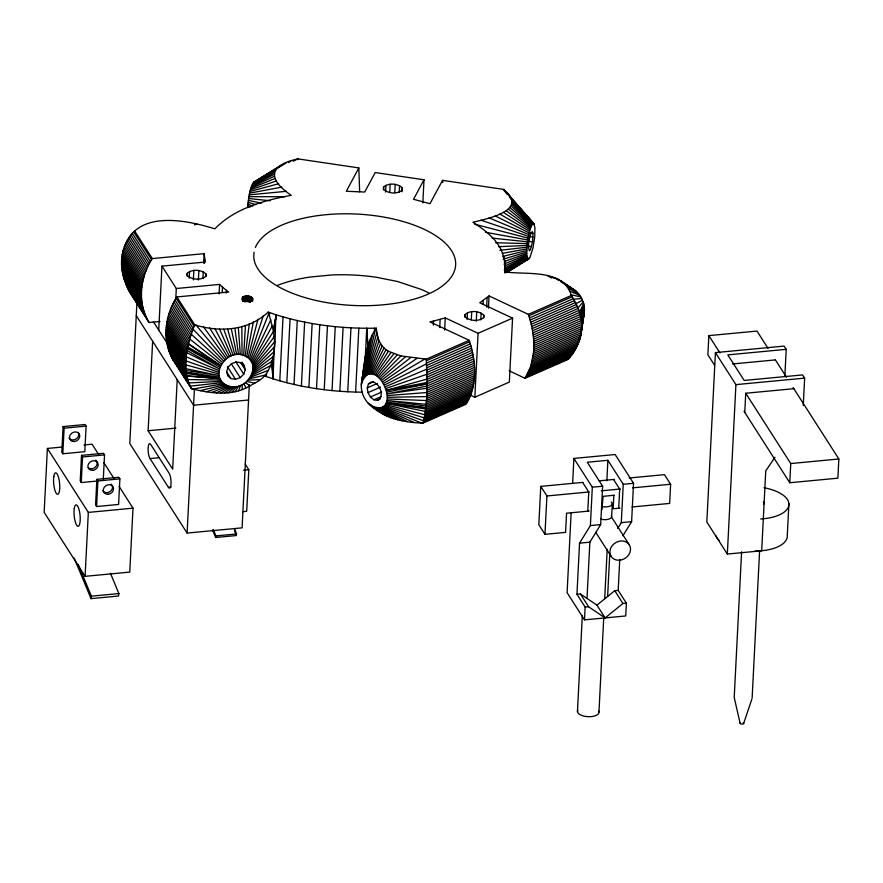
<?xml version="1.0" encoding="UTF-8"?>
<svg xmlns="http://www.w3.org/2000/svg" width="883" height="883" viewBox="0 0 883 883"><rect width="100%" height="100%" fill="white"/><g stroke="black" fill="none" stroke-linecap="round" stroke-linejoin="round"><path stroke-width="1.32" d="M194.735 324.823C186.777 344.657 180.927 368.84 191.49 388.752C209.205 392.924 228.907 396.324 246.004 387.99C254.05 383.266 264.337 379.569 268.255 370.407C277.317 353.377 274.26 333.277 276.202 314.845L268.156 312.107C248.377 330.75 219.602 332.593 194.735 324.823L176.887 296.942C164.646 315.595 161.611 341.368 173.653 360.871M422.99 423.1C428.145 402.295 427.251 380.441 426.235 359.171L469.193 340.319C476.092 360.794 478.001 385.275 465.948 404.248L422.99 423.1C403.145 422.615 382.703 418.012 368.277 403.299C363.377 398.034 360.573 390.628 361.445 383.432C364.293 364.668 364.977 344.282 376.301 328.156C342.538 328.94 308.498 324.911 276.202 314.845L273.344 330.253L274.602 341.787L272.957 378.774C301.787 387.792 332.019 391.897 362.173 392.184M504.657 272.77L504.646 271.832C525.771 275.187 562.482 268.167 571.135 294.823C574.678 301.015 578.531 307.339 580.142 314.447C584.701 330.264 579.171 347.67 568.045 359.436L525.087 378.288L509.127 370.805M370.805 405.54C406.323 420.772 375.672 348.068 361.445 383.432M525.087 378.288L530.716 366.467L533.387 353.564L581.301 332.538L584.292 312.405C585.252 304.105 581.5 295.419 574.932 290.297L560.628 280.628M528.774 258.807L527.438 258.277L526.698 254.79L527.35 241.787L530.308 228.41L532.063 224.514L533.608 223.509L534.955 227.648L534.723 236.975L533.001 247.913L530.01 257.196L528.774 258.807L507.758 271.843M533.387 353.564C534.723 340.33 532.626 326.898 528.321 314.359L489.039 295.926L479.767 302.77L512.57 318.156L509.336 382.085L474.833 397.229L469.977 394.955M132.042 294.083L131.236 294.624C122.152 280.088 118.068 261.202 125.033 244.966C139.227 209.889 187.196 220.242 214.845 228.829C234.834 208.311 263.918 200.375 291.258 195.286C266.644 178.874 269.481 164.812 298.035 158.896L358.84 167.925L359.624 191.788M160 321.467L149.084 322.505C137.053 302.99 140.088 277.218 152.329 258.564L204.15 253.653L205.253 262.03L161.964 266.136L158.73 330.065M365.22 358.906L366.732 328.277L367.979 345.264L362.173 380.43M62.274 447.03L47.384 448.443L44.15 512.372L85.088 576.334L129.757 572.096L133.002 508.166L119.106 486.467M63.09 426.588L61.799 452.162L62.825 453.763L84.812 451.677L86.104 426.103L85.088 424.513L63.09 426.588L64.117 428.189L62.825 453.763M103.3 479.116L104.536 454.888L103.51 453.288L81.512 455.374L80.221 480.948L81.247 482.548L119.889 478.873L118.587 504.447L96.6 506.533L95.574 504.933L96.865 479.359L118.863 477.273L119.889 478.873M81.247 482.548L82.538 456.975L81.512 455.374M85.088 576.334L88.333 512.405L47.384 448.443M96.6 506.533L97.892 480.959L96.865 479.359M136.964 301.964L129.79 443.531L187.108 533.067L242.085 527.857L249.326 384.933M177.207 379.624L172.671 469.127L148.112 430.749L152.638 341.246M175.75 299.403L176.302 288.52L161.964 266.136M187.075 276.048L187.207 273.322C192.196 268.862 201.004 269.514 205.905 273.84L206.037 276.125C201.048 280.584 192.24 279.933 187.351 275.606L187.207 273.322M189.249 278.222L189.591 271.423M193.377 279.922L193.863 270.408M198.388 280.066L198.874 270.54M187.108 533.067L194.415 388.774M202.935 278.609L203.278 271.798M203.675 263.178L204.15 253.653M204.381 263.244L204.58 259.161M205.761 276.567L205.905 273.84M219.105 293.94L219.58 284.414L176.302 288.52M222.185 292.527L222.461 287.085L219.58 284.414M226.269 293.057L226.412 290.341L222.461 287.085M242.24 300.253C240.595 294.392 253.278 294.867 252.461 299.624C249.966 301.909 241.799 301.787 242.372 297.527M242.45 300.043L242.582 297.317M242.626 301.202L242.836 297.118M242.924 301.015L243.134 296.931M243.267 300.849L243.476 296.765M243.642 300.695L243.851 296.611M244.05 300.562L244.26 296.478M244.425 301.809L244.701 296.368M244.9 301.71L245.176 296.269M245.386 301.644L245.662 296.202M245.893 301.6L246.169 296.158M246.412 301.578L246.688 296.136M246.931 301.578L247.207 296.136M247.461 301.6L247.737 296.158M247.991 301.644L248.266 296.202M248.509 301.721L248.785 296.28M249.006 301.809L249.282 296.368M249.492 301.92L249.768 296.478M249.955 302.052L250.231 296.611M250.397 302.207L250.673 296.765M250.86 301.015L251.07 296.942M251.236 301.202L251.445 297.118M251.633 300.043L251.776 297.328M251.92 300.253L252.063 297.538M252.163 300.474L252.306 297.759M252.516 300.937L252.505 297.99M252.604 301.18L252.748 298.465M245.165 464.005L248.807 469.712L246.71 511.268L242.715 511.654M272.262 360.286L272.957 378.774L266.346 376.566L266.5 373.476M273.344 330.253L269.425 315.728L269.58 312.637M279.801 380.838L283.035 316.898M286.82 382.736L290.066 318.807M294.028 384.469L297.273 320.54M301.401 386.048L304.635 322.118M308.895 387.449L312.141 323.52M316.511 388.675L319.756 324.745M324.227 389.723L327.472 325.794M332.019 390.584L335.253 326.655M339.856 391.268L343.101 327.339M347.736 391.776L350.97 327.836M355.617 392.085L358.851 328.156M374.414 331.313L374.569 328.211M383.388 189.878L383.531 187.152C388.509 182.693 397.328 183.344 402.218 187.671L402.361 189.955C397.372 194.415 388.564 193.763 383.664 189.437L383.531 187.152M385.562 192.053L385.915 185.253M389.767 192.395L390.176 184.238M394.778 192.538L395.187 184.37M399.248 192.439L399.591 185.629M402.008 191.754L402.218 187.671M422.836 202.913L424.006 179.79L375.187 172.549L364.701 192.041L346.302 191.269L358.84 167.925M433.354 325.154L433.564 321.07L445.264 317.902L478.078 333.299L512.57 318.156M439.756 327.549L440.164 319.392M444.646 330.154L445.264 317.902M464.933 317.273L465.076 314.558C470.065 310.099 478.873 310.739 483.763 315.076L483.906 317.35C478.917 321.809 470.109 321.169 465.209 316.831L465.076 314.558M467.118 319.458L467.46 312.648M471.312 319.801L471.721 311.633M476.257 321.291L476.732 311.776M474.833 397.229L478.078 333.299M480.794 319.834L481.147 313.035M482.99 304.58L483.2 300.496M483.63 317.792L483.763 315.076M486.643 307.085L487.129 297.56M488.42 308.167L489.039 295.926M503.818 259.459C501.897 242.626 486.202 230.938 472.902 222.24C487.063 218.852 529.977 210.231 503.343 189.359L442.538 180.342L429.999 203.686L413.531 199.293L424.006 179.79M504.646 263.046L503.95 256.743M504.8 272.074L504.789 260.33M504.955 272.814L505.208 263.918M582.912 482.383L540.771 486.378L538.829 524.734L544.966 534.325L565.584 532.372L566.555 513.2L589.138 511.058M544.966 534.325L546.919 495.97L540.771 486.378M571.124 513.222L567.096 592.681L584.502 619.866L625.727 615.959L626.378 603.177L618.188 590.385L619.756 559.425M572.648 483.089L573.895 458.432L615.131 454.524L633.553 483.299L631.61 521.665L622.945 535.716M584.502 619.866L585.142 607.085L576.952 594.292L579.546 543.144L590.385 525.573L592.327 487.206L573.895 458.432M577.46 711.51L582.316 615.683M587.791 511.18L588.762 492.008L582.625 482.405M587.007 598.431L589.855 542.162L600.683 524.59L602.625 486.235L587.283 462.25L607.89 460.297L623.243 484.281L621.301 522.637L617.692 528.498M614.259 495.22L603.089 496.367L601.897 509.756M606.853 480.849L607.89 460.297M598.961 712.106L603.74 617.725M604.712 598.575L607.206 549.336M607.625 596.478L609.778 553.939M611.654 516.467L612.305 503.674M619.899 508.144L613.177 508.774L613.851 495.352M618.718 508.255L619.689 489.072L613.553 479.48M629.126 478.001L664.469 474.657L670.616 484.248L669.645 503.42L631.996 506.997M768.033 348.355L756.974 331.07L708.861 335.628L707.89 354.811L714.535 365.187M784.899 375.363L786.223 349.337L784.137 346.092L715.418 352.604L706.83 522.019L727.338 554.049L761.698 550.793L765.749 470.882L774.987 457.273M727.338 554.049L735.914 384.635L715.418 352.604M744.766 412.427L745.738 393.244L793.85 388.686M741.599 551.765L734.215 697.46L740.086 723.232M752.139 697.956L759.59 550.893M793.111 387.538L838.85 458.994L837.879 478.178L789.777 482.736L790.749 463.553L745.749 393.255M788.894 503.785L787.272 535.749A35.894 16.236 2.9 0 1 755.086 551.069M803.254 405.518L804.645 378.123L802.592 374.922L744.181 380.452L727.802 354.878L786.223 349.337M364.878 365.573L365.154 360.242L361.29 385.065M243.675 355.385C225.728 347.847 207.406 378.222 228.211 385.915C246.158 393.443 264.492 363.079 243.675 355.385L245.452 325.661M247.659 207.56C248.631 199.039 248.918 189.481 253.874 182.229L279.558 166.302M365.275 359.006L365.628 355.286M532.548 241.909L532.99 233.289L532.328 231.655L531.257 232.582C529.325 238.278 527.471 244.9 529.325 250.783L530.385 249.845L532.548 241.909L528.487 241.313M254.006 252.163L253.752 256.942A101.081 45.728 2.9 0 0 383.509 304.778A101.081 45.728 2.9 0 0 440.705 239.227L437.813 237.108A101.081 45.728 2.9 0 0 333.542 214.127A101.081 45.728 2.9 0 0 255.375 247.472M505.219 267.483L504.646 271.832M245.231 355.992L249.249 324.061M273.686 332.262L276.202 314.845L273.553 331.257L252.538 364.16M110.441 573.244L118.874 593.564L118.521 596.025L91.026 598.63L91.391 596.168L78.212 564.414M532.162 361.147L579.447 340.397L580.043 336.456M361.743 381.875L366.566 350.308M584.458 310.772L581.687 328.542L533.696 349.602M234.69 528.84L236.556 533.95L236.302 535.551L215.684 537.504L215.938 535.904L213.3 529.679M578.994 341.611L579.844 336.368M579.447 340.397L580.098 336.445M580.528 333.818L580.97 331.191M581.4 328.553L581.831 325.926M582.261 323.299L584.292 312.405M361.997 382.725L362.483 380.032M584.469 309.061L581.709 324.514L533.796 345.54M362.747 379.094L369.9 340.143M577.901 344.458L578.387 341.809M246.699 356.765L253.355 321.986M575.716 347.096L575.175 349.778L529.513 369.811M363.432 377.902L372.361 334.911M575.981 348.399L576.533 345.75M364.249 376.842L375.43 329.491M533.376 337.196L580.661 316.434L583.652 303.741L579.535 312.152M248.046 357.681L257.968 319.293M365.176 375.948L376.831 332.549L376.301 328.156M580.341 315.187L583.652 303.741M367.273 387.88L368.443 384.006L371.169 382.052L374.745 382.549C379.955 385.661 382.891 392.681 380.176 398.354L377.449 400.308L373.873 399.811L370.419 397.008L368.001 392.637L367.273 387.88L377.317 383.476M366.202 375.209L377.847 337.074L376.831 332.549M580.661 316.434L584.06 305.529M249.249 358.741L263.333 315.706M244.194 365.573L240.96 362.736L236.379 362.019L231.688 363.608L228.123 367.096L226.666 371.522L227.693 375.728L230.927 378.564L235.507 379.282L240.209 377.681L243.763 374.204L245.22 369.767L244.194 365.573L241.997 362.129M743.629 723.541L751.897 699.005M238.62 390.816L240.485 385.341M367.306 374.657L379.083 340.639L377.847 337.074M368.498 374.282L380.529 343.542L379.083 340.639M250.319 359.933L268.752 313.664L268.156 312.107M369.756 374.094L382.173 345.948L380.529 343.542M297.681 159.68L298.035 158.896M251.225 361.246L270.816 319.845M371.059 374.094L384.006 347.979L382.173 345.948M251.964 362.659L272.406 325.684M372.394 374.271L386.059 349.734L384.006 347.979M235.121 391.754L238.719 385.948M373.752 374.646L388.354 351.268L400.937 355.926L426.235 359.171M375.12 375.198L390.926 352.626M252.913 365.728L274.271 336.611M376.478 375.926L393.829 353.84M253.112 367.361L274.602 341.787M578.034 307.913L583.111 301.953M231.633 392.427L236.931 386.379M377.814 376.82L397.129 354.933M253.123 369.017L274.547 346.798M379.105 377.869L400.937 355.926M252.946 370.694L274.105 351.688M380.341 379.061L405.363 356.82M228.09 392.88L235.132 386.633M576.952 594.292L580.396 593.961L596.93 605.12L614.756 590.705L618.188 590.385M580.396 593.961L588.586 606.753L605.12 617.912L622.945 603.497L626.378 603.177M381.522 380.396L410.606 357.648M252.582 372.383L273.266 356.467M224.414 393.112L233.344 386.71M382.615 381.842L416.931 358.399M252.03 374.039L272.03 361.169L272.957 378.774L271.732 362.008M253.874 182.229L282.394 164.713M506.114 272.715L528.398 258.962M253.476 182.582L277.383 167.858M508.674 271.081L529.171 258.465M254.249 182.075L286.037 163.046M505.926 272.339L528.045 258.929M253.057 183.112L275.772 169.415M509.138 270.253L517.085 265.463M519.359 264.083L529.579 257.924M383.619 383.388L424.745 359.083M257.229 180.982L254.602 182.108M288.421 162.604L290.739 161.247M220.507 393.134L231.578 386.622M504.623 272.306L527.725 258.697M252.626 183.841L274.668 171.004M293.266 161.258L296.831 159.249M504.844 271.037L527.438 258.277M252.196 184.735L274.028 172.66M504.281 269.922L527.195 257.659M576.091 303.597L582.438 300.209M251.313 375.661L270.375 365.816M251.754 185.794L273.851 174.437M384.524 385.021L426.511 363.818M504.778 267.946L526.985 256.876M216.291 392.935L229.867 386.357M251.302 187.008L274.149 176.357M504.48 266.125L526.82 255.915M368.443 384.006L373.454 381.809M528.321 314.359L571.29 295.507M426.379 360.739L469.668 341.743M528.807 315.783L572.107 296.776M426.5 363.123L470.352 343.873M529.48 317.913L573.332 298.675M426.655 365.474L470.981 346.015M530.109 320.054L574.436 300.606M368.001 392.637L380.54 387.129M426.754 367.825L471.555 348.156M530.694 322.207L575.495 302.538M426.831 370.176L472.085 350.308M531.224 324.348L576.478 304.492M370.419 397.008L381.699 392.052M426.919 372.494L472.571 352.46M531.709 326.5L577.361 306.467M426.942 374.822L473.012 354.613M532.14 328.653L578.21 308.432M373.873 399.811L381.401 396.511M426.997 377.118L473.387 356.754M532.526 330.794L578.917 310.43M377.449 400.308L379.955 399.204M426.975 379.414L473.729 358.895M532.857 332.935L579.612 312.416M427.019 381.655L474.005 361.026M533.144 335.065L580.142 314.447M386.942 392.052L426.953 383.906L474.237 363.145M474.425 365.253L426.964 386.092L387.218 393.829L426.875 388.277L474.546 367.35M533.553 339.304L581.014 318.476L584.336 307.306L581.367 320.474L533.685 341.401M426.864 390.407L474.624 369.436M533.762 343.476L581.533 322.516M474.657 371.5L426.743 392.527L387.35 395.584M426.71 394.58L474.635 373.542M533.762 347.582L581.698 326.544M474.557 375.562L426.555 396.622L387.328 397.284M426.5 398.597L474.425 377.56M533.564 351.6L581.489 330.562M474.248 379.524L426.334 400.562L387.173 398.928M426.246 402.438L474.016 381.467M533.155 355.507L580.926 334.547M473.741 383.377L426.059 404.304L386.875 400.474L425.948 406.092L473.409 385.264M532.879 357.427L580.55 336.5L584.005 313.962L579.999 338.476L532.548 359.304M425.319 411.423L385.871 403.266L425.738 407.858L473.023 387.107M425.595 409.546L472.593 388.917M531.732 362.957L578.729 342.339M425.363 411.213L472.118 390.694M531.246 364.734L578.001 344.215M425.198 412.791L471.588 392.427M530.716 366.467L577.107 346.103M424.944 414.337L471.003 394.116M530.142 368.167L576.213 347.946M424.723 415.816L470.374 395.772M424.447 417.24L469.701 397.383M528.84 371.423L574.093 351.555M424.182 418.608L468.983 398.939M528.122 372.979L572.924 353.321M423.895 419.911L468.222 400.452M527.361 374.502L571.676 355.043M423.564 421.169L467.405 401.92M526.544 375.959L570.396 356.721M423.255 422.339L466.555 403.332M525.683 377.383L568.983 358.377M385.319 386.732L426.754 369.149M504.016 264.105L526.698 254.79M250.871 188.366L274.988 178.487M211.622 392.494L228.211 385.915M250.419 377.229L268.255 370.407M504.69 261.401L526.621 253.52M385.992 388.476L426.897 374.249M250.441 189.845L276.434 180.916M206.324 391.754L226.655 385.308M503.222 259.216L526.588 252.108M426.953 383.906L386.533 390.264L426.953 379.116M250.032 191.434L278.653 183.73M502.924 256.368L526.599 250.584M200.187 390.65L225.187 384.535M249.37 378.73L265.651 374.977M433.564 321.07L429.9 321.887L469.193 340.319M386.533 390.264L426.986 382.494M249.646 193.123L281.854 187.119M502.504 253.322L526.665 248.951M194.459 224.768L197.163 224.293M192.847 389.083L223.852 383.619M499.933 250.297L526.776 247.24M190.11 386.169L222.637 382.549M249.271 194.878L286.423 191.302M176.887 296.942L228.719 292.03L226.412 290.341M248.564 399.999L193.587 405.209L136.269 315.661M732.658 363.951L775.429 359.9M64.117 428.189L86.104 426.103M148.112 430.749L175.86 428.123M83.94 444.977L92.053 444.204L98.642 454.491M735.914 384.635L804.645 378.123M82.538 456.975L104.536 454.888M150.011 458.564L168.432 487.35A7.892 2.163 84.6 0 0 171.048 483.829A7.892 2.163 84.6 0 0 169.15 473.288L150.728 444.502A7.892 2.163 84.6 0 0 148.112 448.012A7.892 2.163 84.6 0 0 150.011 458.564L159.26 457.692M243.487 470.22L248.807 469.712M168.432 487.35L171.081 487.096M88.333 512.405L133.002 508.166M599.226 480.838L614.182 479.414M790.749 463.553L838.85 458.994M592.327 487.206L602.625 486.235M623.243 484.281L633.553 483.299M546.919 495.97L589.049 491.974M601.29 490.816L620.319 489.016M632.548 487.858L670.616 484.248M215.938 535.904L236.556 533.95M590.385 525.573L600.683 524.59M621.301 522.637L631.61 521.665M579.546 543.144L589.855 542.162M91.391 596.168L118.874 593.564M585.142 607.085L588.586 606.753M573.696 299.216L581.654 298.498M188.741 382.924L221.567 381.357M498.575 246.699L526.919 245.463M248.167 380.131L260.099 379.635M248.929 196.688L285.088 196.71M187.682 379.547L220.662 380.054M495.672 242.715L527.118 243.642M186.876 376.048L219.922 378.641L186.302 372.339L166.666 341.644L186.445 373.421L219.922 378.641L186.821 375.816L167.406 345.474M248.631 198.532L270.154 200.75M492.085 238.101L527.35 241.787M385.871 403.266L425.65 408.917M186.302 372.339L219.359 377.14M530.275 232.88L532.99 233.289M529.005 236.434L533.067 237.041M528.851 246.202L531.566 246.6M386.445 401.931L425.738 407.858M485.617 232.295L527.626 239.922M248.355 200.386L261.589 203.156M571.135 294.823L580.749 296.865M246.843 381.434L254.723 383.222M385.187 404.458L424.844 414.734M474.679 224.205L527.935 238.079M218.774 373.939L185.883 364.878L165.982 333.785M384.37 405.518L424.281 417.869M248.112 202.24L255.739 204.657M480.981 220.176L528.277 236.269M218.763 372.273L185.993 360.926L166.048 329.789M383.443 406.412L423.619 420.816M264.922 376.037L266.346 376.566M382.416 407.14L421.511 423.012M569.888 291.258L579.745 295.319M489.05 217.858L528.641 234.514M218.94 370.595L186.291 356.853L166.39 325.761M247.924 204.061L252.847 206.169M381.313 407.703L413.697 422.328M380.12 408.078L407.361 421.577M495.153 215.86L529.038 232.836M167.88 317.692L187.516 348.377L220.573 365.639L188.509 343.741M247.77 205.849L250.176 207.13M378.862 408.266L402.118 420.761M568.453 288.366L578.641 293.873M187.781 346.997L220.573 365.639L188.432 344.017L169.017 313.686M548.045 275.982L551.599 278.024M377.56 408.266L397.692 419.855M499.844 214.061L529.447 231.247M187.516 348.377L219.856 367.262M551.842 276.975L554.049 278.322M376.224 408.078L393.895 418.862M566.809 285.96L577.471 292.538M368.277 403.299L371.467 405.264M555.153 278.068L558.52 280.22M560.76 281.655L574.932 290.297M374.867 407.714L390.595 417.769M503.498 212.395L529.877 229.768M564.965 283.918L576.224 291.346M369.513 404.491L382.825 413.674M558.056 279.271L571.146 287.946M373.498 407.162L387.692 416.566M386.059 349.734L388.354 351.268M372.14 406.434L385.12 415.209M245.386 382.626L250.121 385.915M506.323 210.805L530.308 228.41M189.724 339.05L221.467 364.072M508.498 209.249L530.749 227.196M510.109 207.693L531.191 226.136M191.214 334.204L222.516 362.571M511.213 206.103L531.632 225.231M511.853 204.437L532.063 224.514M512.03 202.671L532.482 223.973M192.991 329.171L223.719 361.169M511.732 200.75L532.879 223.631M510.904 198.62L533.255 223.465M506.997 194.194L503.343 189.359M509.745 197.251L513.398 201.324M516.147 204.381L518.895 207.45M522.559 211.523L525.297 214.58M528.045 217.637L534.458 224.768M509.447 196.192L533.608 223.509M504.027 189.988L534.204 224.161M507.239 193.366L533.928 223.741M196.092 325.154L225.055 359.856M203.432 326.721L226.501 358.675M122.748 273.907L142.097 303.277L122.461 272.582M775.406 359.889L786.477 377.173M708.861 335.628L719.932 352.913M744.038 411.279L789.777 482.736M611.776 517.482L629.369 544.954A10.762 9.139 -32.6 0 1 619.711 560.186A10.762 9.139 -32.6 0 1 611.511 546.654A10.762 9.139 -32.6 0 1 629.369 544.954M595.716 532.328L611.025 556.235M614.756 590.705L622.945 603.497M596.93 605.12L605.12 617.912M240.816 362.88L245.22 369.767M235.673 361.577L243.763 374.204M231.39 363.906L240.209 377.681M227.428 366.655L235.507 379.282M226.523 371.677L230.927 378.564M134.481 230.695L152.329 258.564M133.565 231.71L151.545 259.801M176.114 298.178L194.094 326.269M132.24 233.222L150.452 261.677M175.011 300.054L193.222 328.509M130.993 234.801L149.404 263.564M173.973 301.942L192.384 330.706M129.812 236.412L148.421 265.485M172.991 303.862L191.6 332.935M128.708 238.046L147.505 267.417M172.075 305.794L190.871 335.165M127.682 239.734L146.644 269.37M171.214 307.748L190.176 337.372M126.722 241.434L145.85 271.335M170.419 309.712L189.547 339.602M125.85 243.211L145.121 273.311M169.679 311.688L188.951 341.798M125.033 244.966L144.448 275.308M124.326 246.81L143.852 277.306M168.41 315.684L187.936 346.18M123.664 248.631L143.311 279.315M123.123 250.529L142.836 281.324M167.406 319.701L187.119 350.496L219.304 368.917L186.81 352.659L166.997 321.721M122.627 252.406L142.439 283.344M122.251 254.359L142.097 285.364M166.666 323.741L186.501 354.734M121.92 256.291L141.832 287.383M121.722 258.3L141.622 289.392M166.192 327.77L186.092 358.873M121.556 260.264L141.49 291.412M121.512 262.317L141.423 293.41M165.982 331.787L185.894 362.891M121.512 264.315L141.423 295.408M121.644 266.401L141.49 297.394M166.048 335.772L185.894 366.765M121.821 268.432L141.622 299.37M166.192 337.748L185.993 368.686L218.973 375.562L186.103 370.496L166.39 339.701M122.119 270.529L141.832 301.324M153.399 321.743L167.362 343.553M122.914 274.701L142.439 305.198M166.997 343.575L186.523 374.072M123.421 276.765L142.847 307.107M124.039 278.885L143.311 308.984M167.88 347.361L187.152 377.471M124.713 280.949L143.852 310.849M168.41 349.226L187.549 379.116M125.485 283.046L144.459 312.681M169.017 351.059L187.98 380.683M126.324 285.121L145.121 314.48M169.691 352.858L188.487 382.229M127.24 287.185L145.85 316.257M170.419 354.635L189.028 383.719M128.234 289.249L146.644 318.012M171.214 356.39L189.624 385.154M129.293 291.269L147.505 319.723M172.075 358.101L190.287 386.555M130.441 293.311L149.084 322.505M172.991 359.778L191.49 388.752M103.752 462.482L113.995 478.476M209.569 327.814L228.057 357.626M214.856 328.553L229.701 356.71M243.829 383.675L246.004 387.99M219.525 329.006L231.401 355.948M212.516 530.032L215.684 537.504M74.161 557.99L91.026 598.63M234.436 530.44L235.838 534.27M223.752 329.204L233.167 355.352M268.752 313.664L269.425 315.728M227.648 329.182L234.955 354.922M567.89 358.763L568.045 359.436M231.335 328.951L236.754 354.668M234.878 328.498L238.542 354.58M442.538 180.342L442.813 182.505M238.355 327.825L240.308 354.679M366.732 328.277L367.714 346.213M241.854 326.887L242.019 354.944M242.196 384.591L242.218 389.591M95.839 460.186A5.386 4.57 -32.6 0 1 95.496 466.964A5.386 4.57 -32.6 0 1 88.212 467.659M78.19 432.317A5.386 4.57 -32.6 0 1 75.971 439.05A5.386 4.57 -32.6 0 1 69.017 437.957M111.192 484.171A5.386 4.57 -32.6 0 1 110.32 491.412A5.386 4.57 -32.6 0 1 102.792 490.727M743.111 722.747A1.799 0.817 2.9 0 1 743.287 723.85A1.799 0.817 2.9 0 1 740.892 723.928A1.799 0.817 2.9 0 1 740.307 722.835M719.093 540.473A35.894 16.236 2.9 0 1 716.025 535.893M763.938 487.736A35.894 16.236 2.9 0 1 788.861 504.988A35.894 16.236 2.9 0 1 760.693 518.972M763.354 501.809A10.762 4.868 2.9 0 1 763.508 504.336M598.519 710.826A10.762 4.868 2.9 0 1 588.508 716.698A10.762 4.868 2.9 0 1 577.747 710.252M611.345 515.573A7.539 3.411 2.9 0 1 608.873 519.094A7.539 3.411 2.9 0 1 600.539 519.116M611.191 501.941A7.539 3.411 2.9 0 1 610.87 505.716A7.539 3.411 2.9 0 1 603.023 506.721M429.304 293.211A107.119 48.466 2.9 0 0 421.169 289.392L397.582 281.511L376.379 277.273A107.991 48.863 2.9 0 0 342.847 274.745A107.472 48.62 2.9 0 0 331.699 274.977L310.154 277.019A107.726 48.742 2.9 0 0 285.882 282.417A108.046 48.885 2.9 0 0 277.295 285.408M92.803 470.319A5.386 4.57 -32.6 0 0 97.638 462.703A5.386 4.57 -32.6 0 0 88.708 463.542A5.386 4.57 -32.6 0 0 92.803 470.319M74.382 441.533A5.386 4.57 -32.6 0 0 79.216 433.917A5.386 4.57 -32.6 0 0 70.287 434.767A5.386 4.57 -32.6 0 0 74.382 441.533M74.282 508.476A10.762 2.947 84.6 0 0 77.45 526.091A10.762 2.947 84.6 0 0 79.636 512.206A10.762 2.947 84.6 0 0 74.282 508.476M53.808 476.5A10.762 2.947 84.6 0 0 56.976 494.116A10.762 2.947 84.6 0 0 59.172 480.22A10.762 2.947 84.6 0 0 53.808 476.5M108.156 494.303A5.386 4.57 -32.6 0 0 112.991 486.688A5.386 4.57 -32.6 0 0 104.062 487.537A5.386 4.57 -32.6 0 0 108.156 494.303"/></g></svg>
